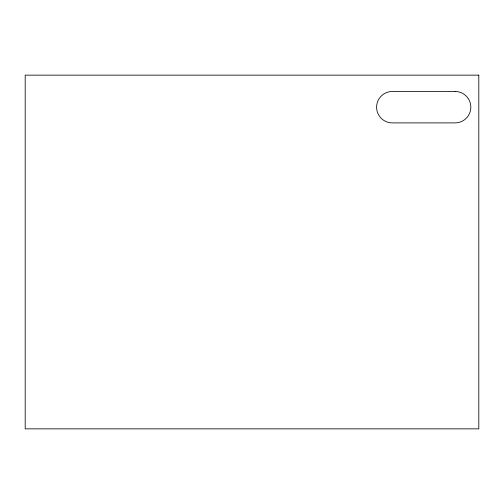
<?xml version="1.0" encoding="UTF-8"?>
<svg xmlns="http://www.w3.org/2000/svg" width="504" height="504" viewBox="0 0 504 504"><rect width="100%" height="100%" fill="white"/><g stroke="black" fill="none" stroke-linecap="round" stroke-linejoin="round"><path stroke-width="0.76" d="M478.8 75.146L25.2 75.146L25.2 428.854L478.8 428.854L478.8 75.146M455.131 91.482L392.301 91.482A15.706 15.706 0 0 0 376.595 107.188A15.706 15.706 0 0 0 392.301 122.894L455.131 122.894A15.706 15.706 0 0 0 470.837 107.188A15.706 15.706 0 0 0 455.131 91.482"/></g></svg>
